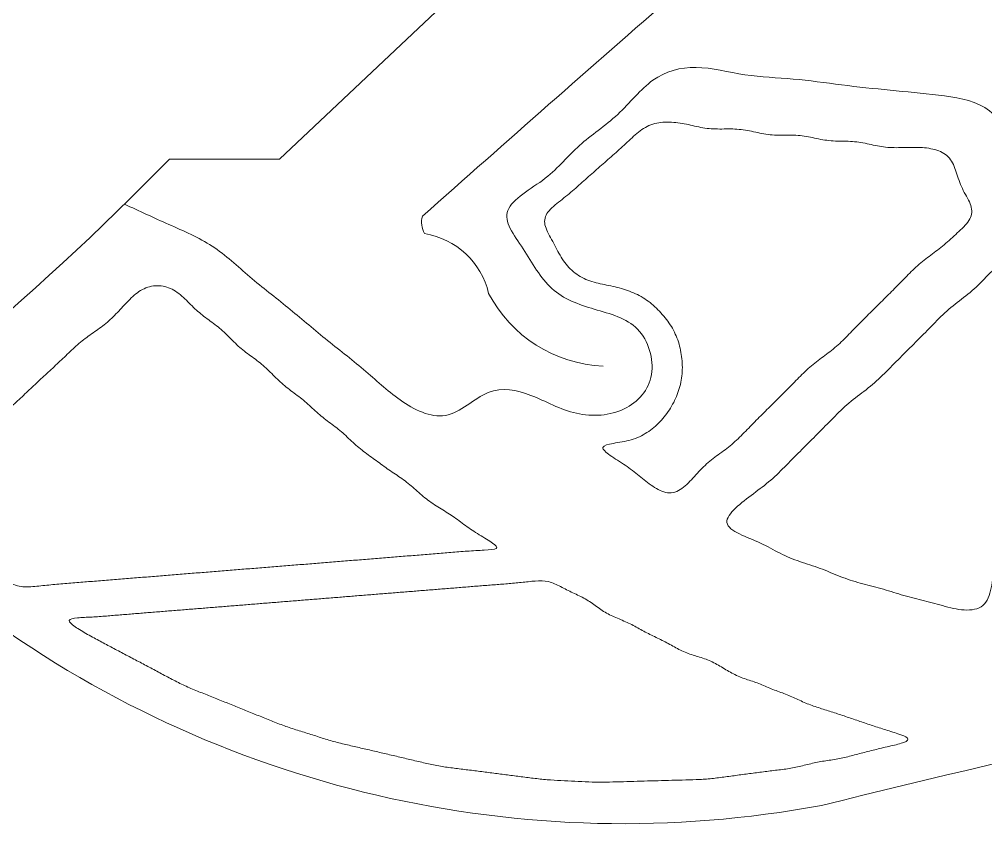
# Model space of a CAD drawing. Header units: inches. Extents: x 36 to 189, y -75 to 56.
# Drawn here: x 95.92 to 101.34, y -69.13 to -64.62 of the extents above; entities that cross this region are included whole.
import ezdxf

# ---------------------------------------------------------------- set-up
doc = ezdxf.new("R2010")
doc.units = ezdxf.units.IN
for name, color, linetype, lineweight in [('01_ORIGINAL_CAD', 7, 'Continuous', 20), ('10_EXTENSION_MASSES', 7, 'Continuous', 15), ('15_NEIGHBOURHOOD_CIRCULATION', 7, 'Continuous', 13)]:
    doc.layers.add(name, color=color, linetype=linetype, lineweight=lineweight)

# ---------------------------------------------------------------- blocks, each defined once
blk = doc.blocks.new('OPTION_08_GEOMETRIC_SHELL')
at = {"layer": '01_ORIGINAL_CAD'}
blk.add_lwpolyline([(53.6498, 30.945), (50.3999, 30.0042), (48.0949, 29.84), (45.4271, 29.473), (42.376, 26.5966), (41.758, 26.5966, -0.10797), (36.2477, 22.9537)], format="xyb", dxfattribs=at)
for centre, radius, start, end in [((22.0198, 47.8249), 27.364, 300.64801, 321.9453), ((177.5961, -125.0151), 202.3783, 130.550264, 131.620051), ((43.2925, 26.2403), 0.1191, 162.5746, 211.3187), ((43.1185, 25.7412), 0.4431, 13.2811, 80.611), ((44.2246, 26.1956), 0.7613, 207.5896, 267.5639), ((44.3055, 28.9507), 6.0833, 233.18303, 280.53924), ((83.8886, -134.1504), 161.7615, 102.404842, 103.758011)]:
    blk.add_arc(centre, radius, start, end, dxfattribs=at)
at = {"layer": '10_EXTENSION_MASSES'}
for points, knots in [([(44.1914, 24.9788), (44.1945, 24.99), (44.2195, 24.9959), (44.2501, 25.0014), (44.2807, 25.0068), (44.317, 25.0118), (44.3497, 25.0213), (44.3824, 25.0308), (44.4116, 25.0448), (44.4385, 25.0621), (44.4654, 25.0794), (44.49, 25.1001), (44.5121, 25.1232), (44.5342, 25.1464), (44.5537, 25.172), (44.5706, 25.1995), (44.5874, 25.2269), (44.6016, 25.2561), (44.6125, 25.2864), (44.6233, 25.3166), (44.631, 25.3479), (44.6346, 25.3797), (44.6382, 25.4114), (44.6377, 25.4436), (44.6343, 25.4757), (44.6309, 25.5078), (44.6245, 25.5397), (44.6148, 25.5702), (44.605, 25.6007), (44.592, 25.6298), (44.5753, 25.657), (44.5586, 25.6842), (44.5383, 25.7097), (44.5166, 25.7335), (44.4948, 25.7574), (44.4717, 25.7796), (44.4461, 25.7986), (44.4204, 25.8175), (44.3924, 25.833), (44.363, 25.8458), (44.3336, 25.8586), (44.3029, 25.8686), (44.2716, 25.8764), (44.2402, 25.8843), (44.2082, 25.89), (44.1767, 25.8971), (44.1451, 25.9043), (44.1141, 25.913), (44.0854, 25.9264), (44.0567, 25.9399), (44.0303, 25.9582), (44.0079, 25.9804), (43.9855, 26.0026), (43.9671, 26.0288), (43.9505, 26.057), (43.9339, 26.0852), (43.9192, 26.1154), (43.9036, 26.1448), (43.8879, 26.1741), (43.8713, 26.2025), (43.8659, 26.2282), (43.8606, 26.2538), (43.8665, 26.2768), (43.883, 26.2987), (43.8994, 26.3206), (43.9264, 26.3414), (43.9527, 26.3624), (43.979, 26.3834), (44.0046, 26.4046), (44.0293, 26.4259), (44.054, 26.4472), (44.0778, 26.4686), (44.1018, 26.4899), (44.1257, 26.5113), (44.1499, 26.5326), (44.1741, 26.5538), (44.1983, 26.575), (44.2226, 26.5962), (44.2468, 26.6175), (44.271, 26.6389), (44.2951, 26.6605), (44.3189, 26.6828), (44.3427, 26.7051), (44.3662, 26.7281), (44.391, 26.7478), (44.4159, 26.7674), (44.442, 26.7838), (44.4711, 26.793), (44.5002, 26.8022), (44.5322, 26.8042), (44.5643, 26.8033), (44.5964, 26.8023), (44.6286, 26.7983), (44.6598, 26.792), (44.691, 26.7857), (44.7212, 26.7771), (44.7522, 26.772), (44.7832, 26.7669), (44.815, 26.7652), (44.8472, 26.7651), (44.8794, 26.7649), (44.912, 26.7663), (44.9437, 26.7641), (44.9755, 26.7619), (45.0064, 26.7562), (45.0371, 26.7498), (45.0678, 26.7434), (45.0983, 26.7362), (45.1298, 26.733), (45.1613, 26.7298), (45.1938, 26.7305), (45.2261, 26.7306), (45.2584, 26.7306), (45.2905, 26.7301), (45.3216, 26.7256), (45.3526, 26.7211), (45.3827, 26.7127), (45.4134, 26.707), (45.4442, 26.7013), (45.4757, 26.6983), (45.5077, 26.6972), (45.5397, 26.6961), (45.5723, 26.6969), (45.6039, 26.6939), (45.6355, 26.691), (45.6662, 26.6842), (45.6969, 26.6777), (45.7276, 26.6712), (45.7583, 26.6649), (45.7899, 26.6622), (45.8214, 26.6595), (45.8537, 26.6603), (45.8863, 26.6612), (45.9189, 26.6621), (45.9517, 26.6631), (45.9841, 26.6609), (46.0165, 26.6586), (46.0485, 26.6531), (46.076, 26.6423), (46.1034, 26.6315), (46.1265, 26.6155), (46.1427, 26.593), (46.1588, 26.5704), (46.1681, 26.5413), (46.1782, 26.5112), (46.1883, 26.4811), (46.1992, 26.45), (46.2139, 26.4203), (46.2287, 26.3907), (46.2473, 26.3626), (46.2561, 26.336), (46.2648, 26.3093), (46.2638, 26.2842), (46.251, 26.2602), (46.2383, 26.2362), (46.2139, 26.2133), (46.1895, 26.1905), (46.1651, 26.1676), (46.1407, 26.1447), (46.1159, 26.1237), (46.0912, 26.1027), (46.0661, 26.0836), (46.0408, 26.0647), (46.0155, 26.0457), (45.99, 26.027), (45.9659, 26.0061), (45.9418, 25.9853), (45.919, 25.9623), (45.8963, 25.9393), (45.8736, 25.9163), (45.851, 25.8932), (45.8283, 25.8703), (45.8056, 25.8473), (45.7827, 25.8246), (45.7598, 25.8019), (45.7369, 25.7792), (45.7141, 25.7565), (45.6912, 25.7338), (45.6683, 25.711), (45.6455, 25.6883), (45.6228, 25.6653), (45.6001, 25.6423), (45.5776, 25.6191), (45.5548, 25.5962), (45.532, 25.5734), (45.509, 25.5509), (45.4844, 25.5306), (45.4598, 25.5103), (45.4338, 25.4922), (45.4084, 25.4732), (45.3829, 25.4541), (45.3582, 25.4341), (45.3345, 25.4125), (45.3109, 25.3909), (45.2884, 25.3677), (45.2658, 25.3446), (45.2432, 25.3215), (45.2205, 25.2985), (45.1977, 25.2756), (45.1749, 25.2528), (45.152, 25.2301), (45.1291, 25.2074), (45.1062, 25.1847), (45.0833, 25.1621), (45.0606, 25.1392), (45.0378, 25.1162), (45.0152, 25.0931), (44.9926, 25.07), (44.9699, 25.047), (44.9473, 25.0239), (44.9232, 25.0029), (44.8992, 24.982), (44.8737, 24.9632), (44.8483, 24.9446), (44.8228, 24.9259), (44.7973, 24.9073), (44.7735, 24.8861), (44.7496, 24.8648), (44.7273, 24.8408), (44.7049, 24.8161), (44.6825, 24.7913), (44.66, 24.7657), (44.6349, 24.7482), (44.6098, 24.7306), (44.5822, 24.721), (44.5542, 24.724), (44.5262, 24.727), (44.4978, 24.7426), (44.4711, 24.7607), (44.4444, 24.7788), (44.4194, 24.7994), (44.3944, 24.8195), (44.3695, 24.8396), (44.3446, 24.8592), (44.3165, 24.8783), (44.2885, 24.8974), (44.2573, 24.9161), (44.2323, 24.9336), (44.2072, 24.9512), (44.1883, 24.9677), (44.1914, 24.9788)], [0, 0, 0, 0, 0.0125, 0.0125, 0.0125, 0.025, 0.025, 0.025, 0.0375, 0.0375, 0.0375, 0.05, 0.05, 0.05, 0.0625, 0.0625, 0.0625, 0.075, 0.075, 0.075, 0.0875, 0.0875, 0.0875, 0.1, 0.1, 0.1, 0.1125, 0.1125, 0.1125, 0.125, 0.125, 0.125, 0.1375, 0.1375, 0.1375, 0.15, 0.15, 0.15, 0.1625, 0.1625, 0.1625, 0.175, 0.175, 0.175, 0.1875, 0.1875, 0.1875, 0.2, 0.2, 0.2, 0.2125, 0.2125, 0.2125, 0.225, 0.225, 0.225, 0.2375, 0.2375, 0.2375, 0.25, 0.25, 0.25, 0.2625, 0.2625, 0.2625, 0.275, 0.275, 0.275, 0.2875, 0.2875, 0.2875, 0.3, 0.3, 0.3, 0.3125, 0.3125, 0.3125, 0.325, 0.325, 0.325, 0.3375, 0.3375, 0.3375, 0.35, 0.35, 0.35, 0.3625, 0.3625, 0.3625, 0.375, 0.375, 0.375, 0.3875, 0.3875, 0.3875, 0.4, 0.4, 0.4, 0.4125, 0.4125, 0.4125, 0.425, 0.425, 0.425, 0.4375, 0.4375, 0.4375, 0.45, 0.45, 0.45, 0.4625, 0.4625, 0.4625, 0.475, 0.475, 0.475, 0.4875, 0.4875, 0.4875, 0.5, 0.5, 0.5, 0.5125, 0.5125, 0.5125, 0.525, 0.525, 0.525, 0.5375, 0.5375, 0.5375, 0.55, 0.55, 0.55, 0.5625, 0.5625, 0.5625, 0.575, 0.575, 0.575, 0.5875, 0.5875, 0.5875, 0.6, 0.6, 0.6, 0.6125, 0.6125, 0.6125, 0.625, 0.625, 0.625, 0.6375, 0.6375, 0.6375, 0.65, 0.65, 0.65, 0.6625, 0.6625, 0.6625, 0.675, 0.675, 0.675, 0.6875, 0.6875, 0.6875, 0.7, 0.7, 0.7, 0.7125, 0.7125, 0.7125, 0.725, 0.725, 0.725, 0.7375, 0.7375, 0.7375, 0.75, 0.75, 0.75, 0.7625, 0.7625, 0.7625, 0.775, 0.775, 0.775, 0.7875, 0.7875, 0.7875, 0.8, 0.8, 0.8, 0.8125, 0.8125, 0.8125, 0.825, 0.825, 0.825, 0.8375, 0.8375, 0.8375, 0.85, 0.85, 0.85, 0.8625, 0.8625, 0.8625, 0.875, 0.875, 0.875, 0.8875, 0.8875, 0.8875, 0.9, 0.9, 0.9, 0.9125, 0.9125, 0.9125, 0.925, 0.925, 0.925, 0.9375, 0.9375, 0.9375, 0.95, 0.95, 0.95, 0.9625, 0.9625, 0.9625, 0.975, 0.975, 0.975, 0.9875, 0.9875, 0.9875, 1, 1, 1, 1]), ([(44.8873, 24.5564), (44.8837, 24.581), (44.9066, 24.61), (44.9361, 24.6381), (44.9656, 24.6662), (45.0017, 24.6935), (45.0359, 24.719), (45.0702, 24.7445), (45.1025, 24.7681), (45.133, 24.7945), (45.1636, 24.8209), (45.1924, 24.8501), (45.2213, 24.8795), (45.2502, 24.9088), (45.2792, 24.9383), (45.3084, 24.9675), (45.3376, 24.9967), (45.3669, 25.0256), (45.396, 25.0548), (45.4251, 25.0841), (45.454, 25.1136), (45.483, 25.1429), (45.5121, 25.1722), (45.5412, 25.2013), (45.5724, 25.2276), (45.6035, 25.2539), (45.6366, 25.2773), (45.6685, 25.3025), (45.7004, 25.3277), (45.7311, 25.3547), (45.7608, 25.3831), (45.7904, 25.4115), (45.8191, 25.4414), (45.848, 25.4708), (45.877, 25.5003), (45.9062, 25.5293), (45.9354, 25.5584), (45.9646, 25.5874), (45.9938, 25.6166), (46.0227, 25.6462), (46.0516, 25.6757), (46.0802, 25.7057), (46.1103, 25.7334), (46.1404, 25.761), (46.1719, 25.7864), (46.2038, 25.8112), (46.2357, 25.836), (46.268, 25.8602), (46.2981, 25.8893), (46.3281, 25.9184), (46.3559, 25.9525), (46.3866, 25.9782), (46.4172, 26.0038), (46.4508, 26.0211), (46.487, 26.0195), (46.5233, 26.018), (46.5622, 25.9976), (46.5878, 25.9687), (46.6134, 25.9397), (46.6256, 25.9022), (46.6256, 25.8631), (46.6255, 25.8241), (46.6132, 25.7835), (46.605, 25.743), (46.5968, 25.7025), (46.5927, 25.6623), (46.5871, 25.6225), (46.5815, 25.5827), (46.5743, 25.5433), (46.5688, 25.5035), (46.5634, 25.4637), (46.5595, 25.4233), (46.5538, 25.3835), (46.548, 25.3436), (46.5404, 25.3042), (46.5347, 25.2643), (46.5289, 25.2245), (46.5252, 25.1842), (46.5197, 25.1444), (46.5142, 25.1046), (46.507, 25.0653), (46.5004, 25.0258), (46.4939, 24.9862), (46.4879, 24.9465), (46.4813, 24.9069), (46.4747, 24.8674), (46.4673, 24.8281), (46.4607, 24.7885), (46.454, 24.749), (46.4481, 24.7093), (46.4418, 24.6696), (46.4355, 24.63), (46.4288, 24.5904), (46.4216, 24.551), (46.4144, 24.5117), (46.4067, 24.4725), (46.4009, 24.433), (46.3951, 24.3934), (46.3911, 24.3535), (46.3871, 24.3125), (46.3831, 24.2715), (46.3791, 24.2294), (46.3708, 24.1899), (46.3625, 24.1504), (46.35, 24.1135), (46.3242, 24.0919), (46.2984, 24.0703), (46.2595, 24.0641), (46.2192, 24.0665), (46.179, 24.0689), (46.1376, 24.0801), (46.0977, 24.0907), (46.0579, 24.1014), (46.0197, 24.1115), (45.9813, 24.1214), (45.9429, 24.1313), (45.9044, 24.141), (45.8661, 24.152), (45.8278, 24.1631), (45.7898, 24.1756), (45.7514, 24.1864), (45.7129, 24.1972), (45.674, 24.2063), (45.6356, 24.217), (45.5972, 24.2276), (45.5593, 24.2399), (45.522, 24.2545), (45.4847, 24.2691), (45.4481, 24.286), (45.4104, 24.3), (45.3727, 24.314), (45.3339, 24.325), (45.2962, 24.3381), (45.2585, 24.3513), (45.2217, 24.3667), (45.1857, 24.3847), (45.1497, 24.4027), (45.1144, 24.4233), (45.0754, 24.4415), (45.0363, 24.4597), (44.9934, 24.4754), (44.9571, 24.4934), (44.9207, 24.5114), (44.8908, 24.5317), (44.8873, 24.5564)], [0, 0, 0, 0, 0.020833, 0.020833, 0.020833, 0.041667, 0.041667, 0.041667, 0.0625, 0.0625, 0.0625, 0.083333, 0.083333, 0.083333, 0.104167, 0.104167, 0.104167, 0.125, 0.125, 0.125, 0.145833, 0.145833, 0.145833, 0.166667, 0.166667, 0.166667, 0.1875, 0.1875, 0.1875, 0.208333, 0.208333, 0.208333, 0.229167, 0.229167, 0.229167, 0.25, 0.25, 0.25, 0.270833, 0.270833, 0.270833, 0.291667, 0.291667, 0.291667, 0.3125, 0.3125, 0.3125, 0.333333, 0.333333, 0.333333, 0.354167, 0.354167, 0.354167, 0.375, 0.375, 0.375, 0.395833, 0.395833, 0.395833, 0.416667, 0.416667, 0.416667, 0.4375, 0.4375, 0.4375, 0.458333, 0.458333, 0.458333, 0.479167, 0.479167, 0.479167, 0.5, 0.5, 0.5, 0.520833, 0.520833, 0.520833, 0.541667, 0.541667, 0.541667, 0.5625, 0.5625, 0.5625, 0.583333, 0.583333, 0.583333, 0.604167, 0.604167, 0.604167, 0.625, 0.625, 0.625, 0.645833, 0.645833, 0.645833, 0.666667, 0.666667, 0.666667, 0.6875, 0.6875, 0.6875, 0.708333, 0.708333, 0.708333, 0.729167, 0.729167, 0.729167, 0.75, 0.75, 0.75, 0.770833, 0.770833, 0.770833, 0.791667, 0.791667, 0.791667, 0.8125, 0.8125, 0.8125, 0.833333, 0.833333, 0.833333, 0.854167, 0.854167, 0.854167, 0.875, 0.875, 0.875, 0.895833, 0.895833, 0.895833, 0.916667, 0.916667, 0.916667, 0.9375, 0.9375, 0.9375, 0.958333, 0.958333, 0.958333, 0.979167, 0.979167, 0.979167, 1, 1, 1, 1]), ([(39.9334, 24.4271), (39.9312, 24.4392), (39.948, 24.4537), (39.9699, 24.4705), (39.9919, 24.4873), (40.0191, 24.5064), (40.0435, 24.5266), (40.0679, 24.5468), (40.0895, 24.5682), (40.112, 24.5875), (40.1344, 24.6068), (40.1577, 24.624), (40.181, 24.6415), (40.2043, 24.6591), (40.2275, 24.677), (40.2497, 24.6966), (40.2719, 24.7162), (40.293, 24.7376), (40.3153, 24.757), (40.3376, 24.7765), (40.3612, 24.7939), (40.3846, 24.8116), (40.4081, 24.8292), (40.4315, 24.8469), (40.4538, 24.8663), (40.4761, 24.8858), (40.4973, 24.907), (40.5196, 24.9263), (40.542, 24.9457), (40.5655, 24.9632), (40.589, 24.9808), (40.6124, 24.9985), (40.6358, 25.0163), (40.658, 25.0358), (40.6802, 25.0554), (40.7013, 25.0766), (40.7236, 25.0961), (40.7459, 25.1156), (40.7694, 25.1333), (40.7933, 25.1505), (40.8171, 25.1678), (40.8413, 25.1847), (40.8643, 25.2034), (40.8873, 25.222), (40.9092, 25.2424), (40.931, 25.2629), (40.9528, 25.2834), (40.9745, 25.3041), (40.9963, 25.3246), (41.0181, 25.3451), (41.04, 25.3654), (41.062, 25.3858), (41.0839, 25.4061), (41.1058, 25.4264), (41.1276, 25.4468), (41.1495, 25.4673), (41.1712, 25.488), (41.1929, 25.5086), (41.2146, 25.5292), (41.2363, 25.5499), (41.2592, 25.5688), (41.2821, 25.5877), (41.306, 25.6049), (41.3302, 25.6218), (41.3544, 25.6386), (41.3787, 25.6551), (41.4015, 25.6739), (41.4242, 25.6926), (41.4454, 25.7136), (41.4662, 25.7353), (41.4869, 25.7571), (41.5071, 25.7796), (41.5283, 25.8012), (41.5494, 25.8228), (41.5715, 25.8435), (41.5967, 25.8587), (41.6219, 25.8738), (41.6501, 25.8834), (41.679, 25.8855), (41.7078, 25.8876), (41.7373, 25.8821), (41.764, 25.8703), (41.7907, 25.8584), (41.8147, 25.8401), (41.8369, 25.8198), (41.8592, 25.7995), (41.8797, 25.7771), (41.9015, 25.7568), (41.9232, 25.7365), (41.9461, 25.7182), (41.9697, 25.7007), (41.9932, 25.6832), (42.0173, 25.6665), (42.0398, 25.6475), (42.0624, 25.6286), (42.0835, 25.6073), (42.1047, 25.5862), (42.1259, 25.5651), (42.1473, 25.5442), (42.1701, 25.5256), (42.1929, 25.5069), (42.2171, 25.4905), (42.2406, 25.4729), (42.2641, 25.4553), (42.2868, 25.4365), (42.3085, 25.4161), (42.3301, 25.3958), (42.3508, 25.3739), (42.3725, 25.3535), (42.3942, 25.3331), (42.4168, 25.3143), (42.4403, 25.2966), (42.4637, 25.2789), (42.4878, 25.2623), (42.5106, 25.2435), (42.5333, 25.2248), (42.5546, 25.2039), (42.5766, 25.184), (42.5985, 25.164), (42.6211, 25.145), (42.6444, 25.1272), (42.6678, 25.1093), (42.6919, 25.0927), (42.7147, 25.074), (42.7374, 25.0552), (42.7587, 25.0343), (42.7805, 25.0141), (42.8023, 24.994), (42.8246, 24.9745), (42.8478, 24.9564), (42.8709, 24.9382), (42.8951, 24.9215), (42.9188, 24.9043), (42.9425, 24.8871), (42.9659, 24.8694), (42.99, 24.8528), (43.014, 24.8362), (43.0389, 24.8207), (43.0628, 24.8035), (43.0867, 24.7863), (43.1097, 24.7673), (43.1323, 24.7477), (43.155, 24.7281), (43.1773, 24.7079), (43.2007, 24.6895), (43.224, 24.6712), (43.2484, 24.6547), (43.2733, 24.6392), (43.2982, 24.6236), (43.3236, 24.6089), (43.3479, 24.5925), (43.3721, 24.576), (43.3953, 24.5578), (43.4197, 24.5402), (43.4442, 24.5226), (43.4699, 24.5057), (43.4972, 24.4888), (43.5245, 24.4719), (43.5532, 24.455), (43.5723, 24.4416), (43.5915, 24.4281), (43.601, 24.418), (43.592, 24.412), (43.5831, 24.4059), (43.5557, 24.4038), (43.5252, 24.402), (43.4947, 24.4001), (43.4612, 24.3984), (43.4295, 24.3963), (43.3979, 24.3942), (43.368, 24.3917), (43.3384, 24.3893), (43.3087, 24.3868), (43.2793, 24.3843), (43.2496, 24.3819), (43.22, 24.3795), (43.1902, 24.3771), (43.1604, 24.3747), (43.1305, 24.3723), (43.1007, 24.3699), (43.0709, 24.3675), (43.0411, 24.3651), (43.0113, 24.3627), (42.9815, 24.3603), (42.9517, 24.3579), (42.9219, 24.3555), (42.892, 24.3531), (42.8622, 24.3507), (42.8324, 24.3483), (42.8026, 24.3459), (42.7728, 24.3435), (42.743, 24.3411), (42.7132, 24.3387), (42.6834, 24.3363), (42.6536, 24.3339), (42.6238, 24.3315), (42.594, 24.3291), (42.5642, 24.3267), (42.5344, 24.3243), (42.5046, 24.3219), (42.4748, 24.3195), (42.445, 24.3171), (42.4152, 24.3147), (42.3854, 24.3123), (42.3556, 24.3099), (42.3258, 24.3075), (42.296, 24.3051), (42.2662, 24.3027), (42.2363, 24.3003), (42.2065, 24.2979), (42.1767, 24.2955), (42.1469, 24.2931), (42.1171, 24.2907), (42.0873, 24.2883), (42.0575, 24.2859), (42.0277, 24.2835), (41.9979, 24.2811), (41.9681, 24.2787), (41.9383, 24.2763), (41.9085, 24.2739), (41.8787, 24.2715), (41.8489, 24.2691), (41.8191, 24.2667), (41.7893, 24.2643), (41.7595, 24.2619), (41.7297, 24.2595), (41.6999, 24.2571), (41.6701, 24.2547), (41.6403, 24.2523), (41.6105, 24.2499), (41.5806, 24.2475), (41.5508, 24.2451), (41.521, 24.2427), (41.4912, 24.2403), (41.4614, 24.2379), (41.4316, 24.2355), (41.4018, 24.2331), (41.372, 24.2307), (41.3422, 24.2283), (41.3124, 24.2259), (41.2826, 24.2235), (41.2528, 24.2212), (41.223, 24.2189), (41.1933, 24.2165), (41.1635, 24.2142), (41.1337, 24.2119), (41.1037, 24.2089), (41.0738, 24.2059), (41.0437, 24.2023), (41.0137, 24.1994), (40.9838, 24.1964), (40.954, 24.1941), (40.9258, 24.1982), (40.8976, 24.2023), (40.871, 24.2127), (40.8453, 24.227), (40.8196, 24.2413), (40.7949, 24.2593), (40.7688, 24.2731), (40.7427, 24.2869), (40.7152, 24.2963), (40.6865, 24.3016), (40.6577, 24.3069), (40.6275, 24.3079), (40.598, 24.3113), (40.5685, 24.3146), (40.5396, 24.3201), (40.5111, 24.3266), (40.4826, 24.333), (40.4545, 24.3404), (40.4258, 24.3454), (40.3971, 24.3504), (40.3679, 24.3531), (40.3392, 24.3582), (40.3105, 24.3632), (40.2823, 24.3706), (40.2538, 24.3757), (40.2253, 24.3808), (40.1965, 24.3837), (40.1668, 24.3846), (40.1371, 24.3855), (40.1065, 24.3844), (40.0748, 24.3859), (40.0432, 24.3875), (40.0105, 24.3916), (39.9836, 24.3985), (39.9567, 24.4054), (39.9356, 24.415), (39.9334, 24.4271)], [0, 0, 0, 0, 0.010417, 0.010417, 0.010417, 0.020833, 0.020833, 0.020833, 0.03125, 0.03125, 0.03125, 0.041667, 0.041667, 0.041667, 0.052083, 0.052083, 0.052083, 0.0625, 0.0625, 0.0625, 0.072917, 0.072917, 0.072917, 0.083333, 0.083333, 0.083333, 0.09375, 0.09375, 0.09375, 0.104167, 0.104167, 0.104167, 0.114583, 0.114583, 0.114583, 0.125, 0.125, 0.125, 0.135417, 0.135417, 0.135417, 0.145833, 0.145833, 0.145833, 0.15625, 0.15625, 0.15625, 0.166667, 0.166667, 0.166667, 0.177083, 0.177083, 0.177083, 0.1875, 0.1875, 0.1875, 0.197917, 0.197917, 0.197917, 0.208333, 0.208333, 0.208333, 0.21875, 0.21875, 0.21875, 0.229167, 0.229167, 0.229167, 0.239583, 0.239583, 0.239583, 0.25, 0.25, 0.25, 0.260417, 0.260417, 0.260417, 0.270833, 0.270833, 0.270833, 0.28125, 0.28125, 0.28125, 0.291667, 0.291667, 0.291667, 0.302083, 0.302083, 0.302083, 0.3125, 0.3125, 0.3125, 0.322917, 0.322917, 0.322917, 0.333333, 0.333333, 0.333333, 0.34375, 0.34375, 0.34375, 0.354167, 0.354167, 0.354167, 0.364583, 0.364583, 0.364583, 0.375, 0.375, 0.375, 0.385417, 0.385417, 0.385417, 0.395833, 0.395833, 0.395833, 0.40625, 0.40625, 0.40625, 0.416667, 0.416667, 0.416667, 0.427083, 0.427083, 0.427083, 0.4375, 0.4375, 0.4375, 0.447917, 0.447917, 0.447917, 0.458333, 0.458333, 0.458333, 0.46875, 0.46875, 0.46875, 0.479167, 0.479167, 0.479167, 0.489583, 0.489583, 0.489583, 0.5, 0.5, 0.5, 0.510417, 0.510417, 0.510417, 0.520833, 0.520833, 0.520833, 0.53125, 0.53125, 0.53125, 0.541667, 0.541667, 0.541667, 0.552083, 0.552083, 0.552083, 0.5625, 0.5625, 0.5625, 0.572917, 0.572917, 0.572917, 0.583333, 0.583333, 0.583333, 0.59375, 0.59375, 0.59375, 0.604167, 0.604167, 0.604167, 0.614583, 0.614583, 0.614583, 0.625, 0.625, 0.625, 0.635417, 0.635417, 0.635417, 0.645833, 0.645833, 0.645833, 0.65625, 0.65625, 0.65625, 0.666667, 0.666667, 0.666667, 0.677083, 0.677083, 0.677083, 0.6875, 0.6875, 0.6875, 0.697917, 0.697917, 0.697917, 0.708333, 0.708333, 0.708333, 0.71875, 0.71875, 0.71875, 0.729167, 0.729167, 0.729167, 0.739583, 0.739583, 0.739583, 0.75, 0.75, 0.75, 0.760417, 0.760417, 0.760417, 0.770833, 0.770833, 0.770833, 0.78125, 0.78125, 0.78125, 0.791667, 0.791667, 0.791667, 0.802083, 0.802083, 0.802083, 0.8125, 0.8125, 0.8125, 0.822917, 0.822917, 0.822917, 0.833333, 0.833333, 0.833333, 0.84375, 0.84375, 0.84375, 0.854167, 0.854167, 0.854167, 0.864583, 0.864583, 0.864583, 0.875, 0.875, 0.875, 0.885417, 0.885417, 0.885417, 0.895833, 0.895833, 0.895833, 0.90625, 0.90625, 0.90625, 0.916667, 0.916667, 0.916667, 0.927083, 0.927083, 0.927083, 0.9375, 0.9375, 0.9375, 0.947917, 0.947917, 0.947917, 0.958333, 0.958333, 0.958333, 0.96875, 0.96875, 0.96875, 0.979167, 0.979167, 0.979167, 0.989583, 0.989583, 0.989583, 1, 1, 1, 1]), ([(41.1964, 24.0071), (41.1986, 24.0154), (41.2175, 24.0193), (41.2417, 24.0218), (41.266, 24.0243), (41.2957, 24.0254), (41.3238, 24.0269), (41.3519, 24.0285), (41.3784, 24.0304), (41.4044, 24.0324), (41.4304, 24.0345), (41.4559, 24.0367), (41.4815, 24.0388), (41.5072, 24.0409), (41.533, 24.043), (41.5589, 24.0451), (41.5848, 24.0472), (41.6107, 24.0493), (41.6366, 24.0514), (41.6625, 24.0534), (41.6884, 24.0555), (41.7143, 24.0576), (41.7402, 24.0597), (41.766, 24.0618), (41.7919, 24.0639), (41.8178, 24.066), (41.8437, 24.068), (41.8696, 24.0701), (41.8954, 24.0722), (41.9213, 24.0743), (41.9472, 24.0764), (41.9731, 24.0785), (41.999, 24.0805), (42.0249, 24.0826), (42.0507, 24.0847), (42.0766, 24.0868), (42.1025, 24.0889), (42.1284, 24.091), (42.1543, 24.093), (42.1801, 24.0951), (42.206, 24.0972), (42.2319, 24.0993), (42.2578, 24.1014), (42.2837, 24.1035), (42.3096, 24.1056), (42.3354, 24.1076), (42.3613, 24.1097), (42.3872, 24.1118), (42.4131, 24.1139), (42.439, 24.116), (42.4649, 24.1181), (42.4907, 24.1201), (42.5166, 24.1222), (42.5425, 24.1243), (42.5684, 24.1264), (42.5943, 24.1285), (42.6201, 24.1306), (42.646, 24.1326), (42.6719, 24.1347), (42.6978, 24.1368), (42.7237, 24.1389), (42.7496, 24.141), (42.7754, 24.1431), (42.8013, 24.1452), (42.8272, 24.1472), (42.8531, 24.1493), (42.879, 24.1514), (42.9049, 24.1535), (42.9307, 24.1556), (42.9566, 24.1577), (42.9825, 24.1597), (43.0084, 24.1618), (43.0343, 24.1639), (43.0601, 24.166), (43.086, 24.1681), (43.1119, 24.1702), (43.1378, 24.1723), (43.1637, 24.1743), (43.1896, 24.1764), (43.2154, 24.1785), (43.2413, 24.1806), (43.2672, 24.1827), (43.2931, 24.1848), (43.319, 24.1868), (43.3448, 24.1889), (43.3707, 24.191), (43.3966, 24.1931), (43.4225, 24.1952), (43.4484, 24.1973), (43.4743, 24.1994), (43.5001, 24.2015), (43.526, 24.2035), (43.5519, 24.2056), (43.5778, 24.2076), (43.6036, 24.2096), (43.6295, 24.2116), (43.6554, 24.2137), (43.6813, 24.2158), (43.7072, 24.218), (43.7333, 24.2208), (43.7594, 24.2237), (43.7857, 24.227), (43.8114, 24.2288), (43.8371, 24.2306), (43.8622, 24.2309), (43.8857, 24.2255), (43.9092, 24.2201), (43.931, 24.209), (43.9535, 24.1974), (43.976, 24.1859), (43.9992, 24.1739), (44.0227, 24.1627), (44.0462, 24.1516), (44.0701, 24.1413), (44.0923, 24.1285), (44.1146, 24.1158), (44.1352, 24.1006), (44.1559, 24.0857), (44.1767, 24.0708), (44.1976, 24.0561), (44.2202, 24.044), (44.2427, 24.0318), (44.2668, 24.0222), (44.2908, 24.0121), (44.3147, 24.0021), (44.3385, 23.9917), (44.3615, 23.9798), (44.3845, 23.9679), (44.4066, 23.9545), (44.4292, 23.9425), (44.4518, 23.9304), (44.4749, 23.9195), (44.498, 23.9084), (44.5211, 23.8973), (44.5442, 23.8859), (44.5669, 23.8735), (44.5896, 23.8611), (44.6119, 23.8477), (44.635, 23.8368), (44.6581, 23.826), (44.6821, 23.8177), (44.7063, 23.8102), (44.7306, 23.8027), (44.7552, 23.7961), (44.7789, 23.7865), (44.8025, 23.777), (44.8253, 23.7646), (44.8478, 23.7515), (44.8703, 23.7383), (44.8925, 23.7244), (44.9153, 23.7123), (44.9382, 23.7001), (44.9616, 23.6897), (44.9854, 23.6811), (45.0093, 23.6725), (45.0337, 23.6656), (45.0573, 23.6568), (45.081, 23.648), (45.1038, 23.6371), (45.1273, 23.6275), (45.1507, 23.618), (45.1746, 23.6097), (45.1984, 23.6007), (45.2221, 23.5918), (45.2456, 23.5822), (45.2688, 23.5717), (45.292, 23.5613), (45.3148, 23.5501), (45.3383, 23.5405), (45.3618, 23.531), (45.3858, 23.5232), (45.4098, 23.5155), (45.4339, 23.5078), (45.4578, 23.5002), (45.4817, 23.4924), (45.5056, 23.4846), (45.5295, 23.4766), (45.5533, 23.4686), (45.5772, 23.4606), (45.6011, 23.4526), (45.6248, 23.4446), (45.6485, 23.4366), (45.6721, 23.4286), (45.6959, 23.4206), (45.7196, 23.4126), (45.7436, 23.4046), (45.769, 23.3965), (45.7945, 23.3885), (45.8214, 23.3804), (45.846, 23.3723), (45.8707, 23.3642), (45.8931, 23.3559), (45.9001, 23.3477), (45.9072, 23.3394), (45.8989, 23.331), (45.8806, 23.3236), (45.8623, 23.3162), (45.834, 23.3097), (45.8065, 23.3033), (45.7789, 23.297), (45.7521, 23.2908), (45.7263, 23.2845), (45.7005, 23.2782), (45.6757, 23.2718), (45.6508, 23.2652), (45.6259, 23.2586), (45.6009, 23.2519), (45.5758, 23.2455), (45.5506, 23.2392), (45.5253, 23.2332), (45.4998, 23.2287), (45.4744, 23.2243), (45.4488, 23.2213), (45.4236, 23.2172), (45.3985, 23.2131), (45.3738, 23.2078), (45.3492, 23.2018), (45.3245, 23.1957), (45.3, 23.1889), (45.2748, 23.1837), (45.2496, 23.1785), (45.2239, 23.1749), (45.1981, 23.1716), (45.1723, 23.1682), (45.1465, 23.1652), (45.1207, 23.162), (45.0949, 23.1588), (45.0691, 23.1554), (45.0434, 23.152), (45.0176, 23.1487), (44.9919, 23.1452), (44.9662, 23.1418), (44.9404, 23.1383), (44.9147, 23.1348), (44.889, 23.1313), (44.8632, 23.1278), (44.8375, 23.1243), (44.8117, 23.1216), (44.7859, 23.1188), (44.7601, 23.1167), (44.7342, 23.1153), (44.7083, 23.1139), (44.6823, 23.1132), (44.6563, 23.1126), (44.6304, 23.112), (44.6044, 23.1114), (44.5784, 23.1107), (44.5525, 23.1101), (44.5265, 23.1093), (44.5006, 23.1086), (44.4746, 23.1079), (44.4487, 23.1071), (44.4227, 23.1064), (44.3968, 23.1057), (44.3708, 23.105), (44.3448, 23.1042), (44.3189, 23.1034), (44.2929, 23.1025), (44.267, 23.1018), (44.241, 23.101), (44.2151, 23.1003), (44.1891, 23.1003), (44.1632, 23.1002), (44.1372, 23.1008), (44.1113, 23.1018), (44.0853, 23.1028), (44.0594, 23.1042), (44.0335, 23.1055), (44.0075, 23.1068), (43.9816, 23.108), (43.9557, 23.1093), (43.9297, 23.1106), (43.9038, 23.1121), (43.8779, 23.1142), (43.8521, 23.1163), (43.8263, 23.1191), (43.8005, 23.1222), (43.7747, 23.1253), (43.749, 23.1287), (43.7232, 23.1321), (43.6975, 23.1355), (43.6717, 23.1388), (43.646, 23.1421), (43.6202, 23.1454), (43.5945, 23.1487), (43.5687, 23.152), (43.543, 23.1552), (43.5172, 23.1585), (43.4914, 23.1618), (43.4657, 23.1651), (43.4399, 23.1683), (43.4141, 23.1714), (43.3883, 23.1746), (43.3626, 23.1777), (43.3368, 23.1812), (43.3111, 23.1847), (43.2855, 23.1886), (43.26, 23.1934), (43.2345, 23.1981), (43.2092, 23.2038), (43.1839, 23.2096), (43.1586, 23.2155), (43.1333, 23.2216), (43.108, 23.2276), (43.0828, 23.2336), (43.0575, 23.2395), (43.0322, 23.2454), (43.0069, 23.2513), (42.9816, 23.2572), (42.9564, 23.2631), (42.9311, 23.269), (42.9058, 23.2749), (42.8805, 23.2808), (42.8552, 23.2867), (42.8299, 23.2925), (42.8046, 23.2983), (42.7793, 23.3041), (42.754, 23.3099), (42.7288, 23.3162), (42.7036, 23.3225), (42.6785, 23.3292), (42.6536, 23.3365), (42.6287, 23.3438), (42.604, 23.3516), (42.5792, 23.3595), (42.5544, 23.3673), (42.5297, 23.3751), (42.5049, 23.3829), (42.4801, 23.3907), (42.4554, 23.3985), (42.4308, 23.4068), (42.4062, 23.4152), (42.3818, 23.424), (42.3576, 23.4334), (42.3334, 23.4427), (42.3094, 23.4526), (42.2853, 23.4624), (42.2613, 23.4722), (42.2372, 23.482), (42.2131, 23.4917), (42.1891, 23.5015), (42.165, 23.5112), (42.1409, 23.5209), (42.1168, 23.5306), (42.0927, 23.5403), (42.0687, 23.55), (42.0446, 23.5597), (42.0205, 23.5694), (41.9964, 23.579), (41.9723, 23.5887), (41.9481, 23.5982), (41.924, 23.6079), (41.8999, 23.6176), (41.8759, 23.6275), (41.8523, 23.6382), (41.8287, 23.6489), (41.8054, 23.6604), (41.7824, 23.6724), (41.7593, 23.6843), (41.7365, 23.6966), (41.7136, 23.7088), (41.6907, 23.7211), (41.6677, 23.7333), (41.6448, 23.7455), (41.6219, 23.7576), (41.5989, 23.7698), (41.5759, 23.7819), (41.5529, 23.794), (41.53, 23.8062), (41.507, 23.8183), (41.4841, 23.8305), (41.4611, 23.8426), (41.4384, 23.8545), (41.4156, 23.8665), (41.3929, 23.8784), (41.3699, 23.8907), (41.3469, 23.903), (41.3236, 23.9158), (41.2991, 23.9296), (41.2746, 23.9435), (41.249, 23.9585), (41.2289, 23.9723), (41.2088, 23.9862), (41.1943, 23.9988), (41.1964, 24.0071)], [0, 0, 0, 0, 0.007812, 0.007812, 0.007812, 0.015625, 0.015625, 0.015625, 0.023438, 0.023438, 0.023438, 0.03125, 0.03125, 0.03125, 0.039062, 0.039062, 0.039062, 0.046875, 0.046875, 0.046875, 0.054688, 0.054688, 0.054688, 0.0625, 0.0625, 0.0625, 0.070312, 0.070312, 0.070312, 0.078125, 0.078125, 0.078125, 0.085938, 0.085938, 0.085938, 0.09375, 0.09375, 0.09375, 0.101562, 0.101562, 0.101562, 0.109375, 0.109375, 0.109375, 0.117188, 0.117188, 0.117188, 0.125, 0.125, 0.125, 0.132812, 0.132812, 0.132812, 0.140625, 0.140625, 0.140625, 0.148438, 0.148438, 0.148438, 0.15625, 0.15625, 0.15625, 0.164062, 0.164062, 0.164062, 0.171875, 0.171875, 0.171875, 0.179688, 0.179688, 0.179688, 0.1875, 0.1875, 0.1875, 0.195312, 0.195312, 0.195312, 0.203125, 0.203125, 0.203125, 0.210938, 0.210938, 0.210938, 0.21875, 0.21875, 0.21875, 0.226562, 0.226562, 0.226562, 0.234375, 0.234375, 0.234375, 0.242188, 0.242188, 0.242188, 0.25, 0.25, 0.25, 0.257812, 0.257812, 0.257812, 0.265625, 0.265625, 0.265625, 0.273438, 0.273438, 0.273438, 0.28125, 0.28125, 0.28125, 0.289062, 0.289062, 0.289062, 0.296875, 0.296875, 0.296875, 0.304688, 0.304688, 0.304688, 0.3125, 0.3125, 0.3125, 0.320312, 0.320312, 0.320312, 0.328125, 0.328125, 0.328125, 0.335938, 0.335938, 0.335938, 0.34375, 0.34375, 0.34375, 0.351562, 0.351562, 0.351562, 0.359375, 0.359375, 0.359375, 0.367188, 0.367188, 0.367188, 0.375, 0.375, 0.375, 0.382812, 0.382812, 0.382812, 0.390625, 0.390625, 0.390625, 0.398438, 0.398438, 0.398438, 0.40625, 0.40625, 0.40625, 0.414062, 0.414062, 0.414062, 0.421875, 0.421875, 0.421875, 0.429688, 0.429688, 0.429688, 0.4375, 0.4375, 0.4375, 0.445312, 0.445312, 0.445312, 0.453125, 0.453125, 0.453125, 0.460938, 0.460938, 0.460938, 0.46875, 0.46875, 0.46875, 0.476562, 0.476562, 0.476562, 0.484375, 0.484375, 0.484375, 0.492188, 0.492188, 0.492188, 0.5, 0.5, 0.5, 0.507812, 0.507812, 0.507812, 0.515625, 0.515625, 0.515625, 0.523438, 0.523438, 0.523438, 0.53125, 0.53125, 0.53125, 0.539062, 0.539062, 0.539062, 0.546875, 0.546875, 0.546875, 0.554688, 0.554688, 0.554688, 0.5625, 0.5625, 0.5625, 0.570312, 0.570312, 0.570312, 0.578125, 0.578125, 0.578125, 0.585938, 0.585938, 0.585938, 0.59375, 0.59375, 0.59375, 0.601562, 0.601562, 0.601562, 0.609375, 0.609375, 0.609375, 0.617188, 0.617188, 0.617188, 0.625, 0.625, 0.625, 0.632812, 0.632812, 0.632812, 0.640625, 0.640625, 0.640625, 0.648438, 0.648438, 0.648438, 0.65625, 0.65625, 0.65625, 0.664062, 0.664062, 0.664062, 0.671875, 0.671875, 0.671875, 0.679688, 0.679688, 0.679688, 0.6875, 0.6875, 0.6875, 0.695312, 0.695312, 0.695312, 0.703125, 0.703125, 0.703125, 0.710938, 0.710938, 0.710938, 0.71875, 0.71875, 0.71875, 0.726562, 0.726562, 0.726562, 0.734375, 0.734375, 0.734375, 0.742188, 0.742188, 0.742188, 0.75, 0.75, 0.75, 0.757812, 0.757812, 0.757812, 0.765625, 0.765625, 0.765625, 0.773438, 0.773438, 0.773438, 0.78125, 0.78125, 0.78125, 0.789062, 0.789062, 0.789062, 0.796875, 0.796875, 0.796875, 0.804688, 0.804688, 0.804688, 0.8125, 0.8125, 0.8125, 0.820312, 0.820312, 0.820312, 0.828125, 0.828125, 0.828125, 0.835938, 0.835938, 0.835938, 0.84375, 0.84375, 0.84375, 0.851562, 0.851562, 0.851562, 0.859375, 0.859375, 0.859375, 0.867188, 0.867188, 0.867188, 0.875, 0.875, 0.875, 0.882812, 0.882812, 0.882812, 0.890625, 0.890625, 0.890625, 0.898438, 0.898438, 0.898438, 0.90625, 0.90625, 0.90625, 0.914062, 0.914062, 0.914062, 0.921875, 0.921875, 0.921875, 0.929688, 0.929688, 0.929688, 0.9375, 0.9375, 0.9375, 0.945312, 0.945312, 0.945312, 0.953125, 0.953125, 0.953125, 0.960938, 0.960938, 0.960938, 0.96875, 0.96875, 0.96875, 0.976562, 0.976562, 0.976562, 0.984375, 0.984375, 0.984375, 0.992188, 0.992188, 0.992188, 1, 1, 1, 1])]:
    blk.add_open_spline(points, degree=3, knots=knots, dxfattribs=at)
at = {"layer": '15_NEIGHBOURHOOD_CIRCULATION'}
blk.add_open_spline([(41.5058, 26.3433), (41.5891, 26.3054), (41.6711, 26.2668), (41.7545, 26.2297), (41.838, 26.1926), (41.9228, 26.1569), (41.9984, 26.1074), (42.074, 26.0579), (42.1403, 25.9946), (42.2101, 25.9352), (42.2799, 25.8758), (42.3533, 25.8203), (42.4236, 25.7631), (42.494, 25.7059), (42.5612, 25.647), (42.6327, 25.589), (42.7041, 25.5309), (42.7798, 25.4737), (42.8481, 25.4156), (42.9164, 25.3575), (42.9774, 25.2985), (43.054, 25.2448), (43.1307, 25.1911), (43.223, 25.1426), (43.3075, 25.1582), (43.392, 25.1739), (43.4686, 25.2536), (43.5471, 25.2858), (43.6256, 25.318), (43.706, 25.3026), (43.7876, 25.2707), (43.8692, 25.2387), (43.9521, 25.1902), (44.0426, 25.1698), (44.1332, 25.1493), (44.2313, 25.1568), (44.3103, 25.1947), (44.3892, 25.2327), (44.4489, 25.3011), (44.4635, 25.3875), (44.4782, 25.4738), (44.4478, 25.5781), (44.3861, 25.6416), (44.3245, 25.705), (44.2316, 25.7278), (44.1429, 25.7543), (44.0542, 25.7808), (43.9697, 25.8111), (43.9049, 25.8695), (43.8401, 25.9279), (43.795, 26.0143), (43.7432, 26.0934), (43.6913, 26.1725), (43.6329, 26.2442), (43.6571, 26.308), (43.6814, 26.3718), (43.7885, 26.4277), (43.8669, 26.4884), (43.9453, 26.5491), (43.995, 26.6146), (44.0599, 26.673), (44.1248, 26.7313), (44.2049, 26.7825), (44.2742, 26.8468), (44.3434, 26.9112), (44.4017, 26.9887), (44.4722, 27.039), (44.5427, 27.0892), (44.6255, 27.1121), (44.7139, 27.1108), (44.8024, 27.1094), (44.8966, 27.0838), (44.9882, 27.0698), (45.0798, 27.0558), (45.1687, 27.0534), (45.2588, 27.0455), (45.3489, 27.0376), (45.4402, 27.0242), (45.5312, 27.0127), (45.6222, 27.0013), (45.713, 26.9918), (45.8032, 26.983), (45.8934, 26.9742), (45.983, 26.966), (46.0747, 26.9551), (46.1664, 26.9442), (46.2602, 26.9306), (46.3341, 26.885), (46.408, 26.8393), (46.4619, 26.7617), (46.4976, 26.6752), (46.5333, 26.5886), (46.5508, 26.4932), (46.5967, 26.4197), (46.6426, 26.3461), (46.7171, 26.2945), (46.7947, 26.2435), (46.8724, 26.1926), (46.9533, 26.1423), (47.0398, 26.1317), (47.1263, 26.1212), (47.2183, 26.1503), (47.3044, 26.1835), (47.3904, 26.2167), (47.4703, 26.2538), (47.542, 26.3078), (47.6136, 26.3618), (47.677, 26.4326), (47.7348, 26.5032), (47.7926, 26.5737), (47.845, 26.644), (47.8692, 26.7287), (47.8935, 26.8135), (47.8897, 26.9128), (47.8569, 26.9961), (47.824, 27.0794), (47.7619, 27.1467), (47.689, 27.1997), (47.6161, 27.2527), (47.5323, 27.2915), (47.4507, 27.3326), (47.369, 27.3737), (47.2895, 27.4171), (47.2079, 27.459), (47.1263, 27.501), (47.0426, 27.5414), (46.9906, 27.6111), (46.9386, 27.6807), (46.9183, 27.7795), (46.9025, 27.8707), (46.8868, 27.9618), (46.8756, 28.0453), (46.859, 28.1355), (46.8425, 28.2257), (46.8206, 28.3227), (46.8084, 28.4106), (46.7962, 28.4984), (46.7937, 28.5772), (46.7701, 28.6735), (46.7465, 28.7698), (46.7019, 28.8837), (46.7305, 28.9387), (46.7592, 28.9936), (46.8611, 28.9896), (46.9566, 28.991), (47.0521, 28.9923), (47.1411, 28.999), (47.2315, 29.0046), (47.3218, 29.0101), (47.4135, 29.0145), (47.5048, 29.0193), (47.596, 29.0241), (47.6867, 29.0293), (47.7777, 29.0343), (47.8687, 29.0394), (47.9599, 29.0442), (48.051, 29.0491), (48.1421, 29.054), (48.2331, 29.059), (48.3241, 29.064), (48.4151, 29.069), (48.5062, 29.074), (48.5973, 29.0789), (48.6883, 29.0838), (48.7794, 29.0887), (48.8704, 29.0937), (48.9615, 29.0987), (49.0525, 29.1038), (49.1436, 29.1087), (49.2346, 29.1136), (49.3257, 29.1183), (49.4167, 29.1234), (49.5078, 29.1285), (49.5987, 29.1339), (49.6898, 29.1387), (49.7809, 29.1434), (49.8722, 29.1474), (49.9631, 29.1528), (50.0541, 29.1581), (50.1448, 29.1648), (50.236, 29.1691), (50.3272, 29.1733), (50.4189, 29.1751), (50.5097, 29.1811), (50.6006, 29.187), (50.6906, 29.1971), (50.778, 29.2208), (50.8654, 29.2445), (50.9502, 29.2818), (51.036, 29.3133), (51.1219, 29.3447), (51.2089, 29.3703), (51.2953, 29.3993), (51.3817, 29.4283), (51.4675, 29.4606), (51.5537, 29.4903), (51.6398, 29.52), (51.7264, 29.547), (51.8125, 29.5776), (51.8986, 29.6081), (51.9843, 29.6422), (52.072, 29.6652), (52.1597, 29.6881), (52.2493, 29.7), (52.34, 29.7141), (52.4306, 29.7281), (52.5222, 29.7442), (52.6113, 29.7591), (52.7004, 29.7739), (52.7871, 29.7875), (52.8786, 29.8026), (52.97, 29.8177), (53.0663, 29.8342), (53.1535, 29.8482), (53.2407, 29.8622), (53.3188, 29.8736), (53.4142, 29.8914), (53.5096, 29.9091), (53.6222, 29.9331), (53.6653, 30.0019), (53.7084, 30.0708), (53.6819, 30.1845), (53.6996, 30.2638), (53.7174, 30.3432), (53.7795, 30.3883), (53.8616, 30.4192), (53.9437, 30.4501), (54.0458, 30.4669), (54.1365, 30.4909), (54.2272, 30.515), (54.3064, 30.5464), (54.3919, 30.5741), (54.4773, 30.6017), (54.5688, 30.6257), (54.6571, 30.6513), (54.7454, 30.6769), (54.8305, 30.7042), (54.9171, 30.7315), (55.0037, 30.7589), (55.0918, 30.7863), (55.1808, 30.8067), (55.2697, 30.8271), (55.3595, 30.8405), (55.4494, 30.8554), (55.5393, 30.8702), (55.6292, 30.8866), (55.7191, 30.9025), (55.8089, 30.9184), (55.8987, 30.9338), (55.9885, 30.9492), (56.0784, 30.9646), (56.1683, 30.9798), (56.2581, 30.9958), (56.348, 31.0117), (56.4377, 31.0282), (56.5276, 31.0433), (56.6174, 31.0584), (56.7075, 31.072), (56.7972, 31.0888), (56.887, 31.1055), (56.9764, 31.1254), (57.0666, 31.1367), (57.1569, 31.148), (57.2479, 31.1507), (57.3391, 31.1523), (57.4303, 31.154), (57.5216, 31.1547), (57.6128, 31.1561), (57.7039, 31.1575), (57.795, 31.1597), (57.8862, 31.1615), (57.9774, 31.1632), (58.0687, 31.1645), (58.1598, 31.1661), (58.2509, 31.1677), (58.3419, 31.1696), (58.4331, 31.1712), (58.5244, 31.1727), (58.616, 31.1739), (58.707, 31.1761), (58.798, 31.1783), (58.8885, 31.1814), (58.9797, 31.1771), (59.0709, 31.1728), (59.1628, 31.161), (59.2524, 31.1469), (59.342, 31.1328), (59.4293, 31.1166), (59.5214, 31.1081), (59.6136, 31.0996), (59.7106, 31.0989), (59.7947, 31.0743), (59.8789, 31.0496), (59.9501, 31.001), (60.019, 30.9383), (60.0879, 30.8756), (60.1545, 30.7988), (60.2343, 30.7655), (60.3142, 30.7321), (60.4073, 30.7421), (60.4976, 30.7608), (60.5879, 30.7795), (60.6754, 30.8068), (60.764, 30.827), (60.8527, 30.8471), (60.9425, 30.86), (61.0299, 30.8448), (61.1172, 30.8296), (61.2021, 30.7863), (61.288, 30.753), (61.3739, 30.7197), (61.4608, 30.6964), (61.5473, 30.6685), (61.6337, 30.6405), (61.7197, 30.6079), (61.8058, 30.5774), (61.8919, 30.5468), (61.9781, 30.5184), (62.0647, 30.49), (62.1514, 30.4616), (62.2384, 30.4332), (62.3211, 30.3954), (62.4037, 30.3575), (62.482, 30.3102), (62.5611, 30.2647), (62.6402, 30.2193), (62.7202, 30.1757), (62.8002, 30.1318), (62.8801, 30.088), (62.9601, 30.0439), (63.0394, 29.999), (63.1187, 29.9541), (63.1974, 29.9083), (63.2778, 29.865), (63.3581, 29.8217), (63.4402, 29.7808), (63.5172, 29.7326), (63.5943, 29.6843), (63.6663, 29.6286), (63.7374, 29.5714), (63.8084, 29.5142), (63.8783, 29.4554), (63.9497, 29.3987), (64.0211, 29.342), (64.094, 29.2874), (64.1645, 29.2295), (64.235, 29.1716), (64.3032, 29.1105), (64.366, 29.0449), (64.4289, 28.9793), (64.4865, 28.9093), (64.5495, 28.8427), (64.6125, 28.7761), (64.6808, 28.7128), (64.7362, 28.6416), (64.7916, 28.5704), (64.8341, 28.4914), (64.8897, 28.4167), (64.9453, 28.342), (65.014, 28.2717), (65.0368, 28.19), (65.0596, 28.1082), (65.0364, 28.015), (65.0192, 27.9235), (65.002, 27.832), (64.9908, 27.7423), (65.0097, 27.6542), (65.0286, 27.5662), (65.0777, 27.4798), (65.1486, 27.4269), (65.2194, 27.374), (65.3121, 27.3546), (65.3991, 27.3257), (65.4861, 27.2968), (65.5676, 27.2583), (65.6559, 27.232)], degree=3, knots=[0, 0, 0, 0, 0.008, 0.008, 0.008, 0.016, 0.016, 0.016, 0.024, 0.024, 0.024, 0.032, 0.032, 0.032, 0.04, 0.04, 0.04, 0.048, 0.048, 0.048, 0.056, 0.056, 0.056, 0.064, 0.064, 0.064, 0.072, 0.072, 0.072, 0.08, 0.08, 0.08, 0.088, 0.088, 0.088, 0.096, 0.096, 0.096, 0.104, 0.104, 0.104, 0.112, 0.112, 0.112, 0.12, 0.12, 0.12, 0.128, 0.128, 0.128, 0.136, 0.136, 0.136, 0.144, 0.144, 0.144, 0.152, 0.152, 0.152, 0.16, 0.16, 0.16, 0.168, 0.168, 0.168, 0.176, 0.176, 0.176, 0.184, 0.184, 0.184, 0.192, 0.192, 0.192, 0.2, 0.2, 0.2, 0.208, 0.208, 0.208, 0.216, 0.216, 0.216, 0.224, 0.224, 0.224, 0.232, 0.232, 0.232, 0.24, 0.24, 0.24, 0.248, 0.248, 0.248, 0.256, 0.256, 0.256, 0.264, 0.264, 0.264, 0.272, 0.272, 0.272, 0.28, 0.28, 0.28, 0.288, 0.288, 0.288, 0.296, 0.296, 0.296, 0.304, 0.304, 0.304, 0.312, 0.312, 0.312, 0.32, 0.32, 0.32, 0.328, 0.328, 0.328, 0.336, 0.336, 0.336, 0.344, 0.344, 0.344, 0.352, 0.352, 0.352, 0.36, 0.36, 0.36, 0.368, 0.368, 0.368, 0.376, 0.376, 0.376, 0.384, 0.384, 0.384, 0.392, 0.392, 0.392, 0.4, 0.4, 0.4, 0.408, 0.408, 0.408, 0.416, 0.416, 0.416, 0.424, 0.424, 0.424, 0.432, 0.432, 0.432, 0.44, 0.44, 0.44, 0.448, 0.448, 0.448, 0.456, 0.456, 0.456, 0.464, 0.464, 0.464, 0.472, 0.472, 0.472, 0.48, 0.48, 0.48, 0.488, 0.488, 0.488, 0.496, 0.496, 0.496, 0.504, 0.504, 0.504, 0.512, 0.512, 0.512, 0.52, 0.52, 0.52, 0.528, 0.528, 0.528, 0.536, 0.536, 0.536, 0.544, 0.544, 0.544, 0.552, 0.552, 0.552, 0.56, 0.56, 0.56, 0.568, 0.568, 0.568, 0.576, 0.576, 0.576, 0.584, 0.584, 0.584, 0.592, 0.592, 0.592, 0.6, 0.6, 0.6, 0.608, 0.608, 0.608, 0.616, 0.616, 0.616, 0.624, 0.624, 0.624, 0.632, 0.632, 0.632, 0.64, 0.64, 0.64, 0.648, 0.648, 0.648, 0.656, 0.656, 0.656, 0.664, 0.664, 0.664, 0.672, 0.672, 0.672, 0.68, 0.68, 0.68, 0.688, 0.688, 0.688, 0.696, 0.696, 0.696, 0.704, 0.704, 0.704, 0.712, 0.712, 0.712, 0.72, 0.72, 0.72, 0.728, 0.728, 0.728, 0.736, 0.736, 0.736, 0.744, 0.744, 0.744, 0.752, 0.752, 0.752, 0.76, 0.76, 0.76, 0.768, 0.768, 0.768, 0.776, 0.776, 0.776, 0.784, 0.784, 0.784, 0.792, 0.792, 0.792, 0.8, 0.8, 0.8, 0.808, 0.808, 0.808, 0.816, 0.816, 0.816, 0.824, 0.824, 0.824, 0.832, 0.832, 0.832, 0.84, 0.84, 0.84, 0.848, 0.848, 0.848, 0.856, 0.856, 0.856, 0.864, 0.864, 0.864, 0.872, 0.872, 0.872, 0.88, 0.88, 0.88, 0.888, 0.888, 0.888, 0.896, 0.896, 0.896, 0.904, 0.904, 0.904, 0.912, 0.912, 0.912, 0.92, 0.92, 0.92, 0.928, 0.928, 0.928, 0.936, 0.936, 0.936, 0.944, 0.944, 0.944, 0.952, 0.952, 0.952, 0.96, 0.96, 0.96, 0.968, 0.968, 0.968, 0.976, 0.976, 0.976, 0.984, 0.984, 0.984, 0.992, 0.992, 0.992, 1, 1, 1, 1], dxfattribs=at)

msp = doc.modelspace()

# ---------------------------------------------------------------- block references
msp.add_blockref('OPTION_08_GEOMETRIC_SHELL', (55, -92))

doc.saveas('drawing.dxf')
